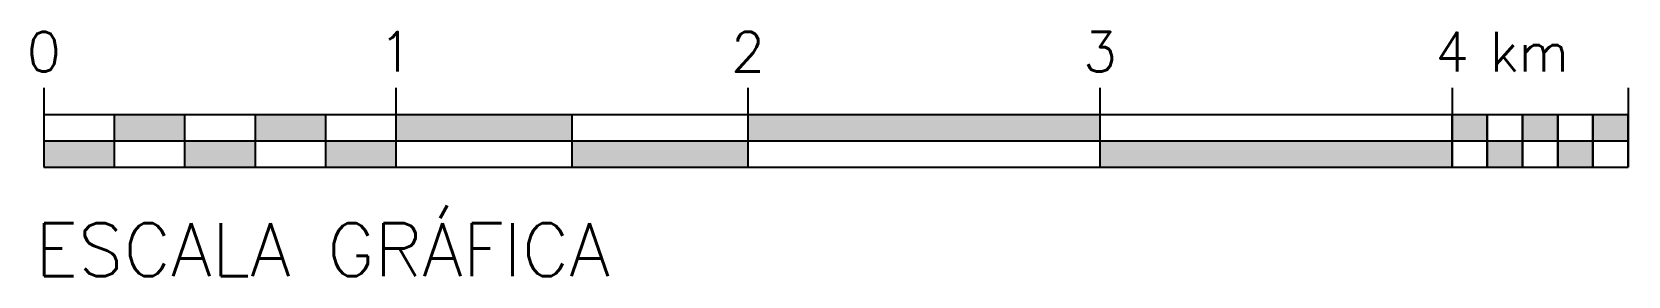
# Model space of a CAD drawing. Header units: millimetres. Extents: x 1093 to 5627, y 3845 to 4538.
import ezdxf
from ezdxf.enums import TextEntityAlignment as Align

# ---------------------------------------------------------------- set-up
doc = ezdxf.new("R2010")
doc.units = ezdxf.units.MM
doc.header["$LTSCALE"] = 0.02
doc.layers.add('escalas_gráficas', color=1, linetype='Continuous')
doc.styles.add('r60', font='romans.shx')
doc.styles.add('r80', font='romans.shx')

msp = doc.modelspace()

# ---------------------------------------------------------------- hatches: boundary and pattern name
at = {"layer": 'escalas_gráficas'}
h = msp.add_hatch(color=256, dxfattribs=at)
h.paths.add_polyline_path([(1326.7, 4154.1), (1326.7, 4229.1), (1126.7, 4229.1), (1126.7, 4154.1)])
h.paths.add_polyline_path([(1326.7, 4304.1), (1326.7, 4229.1), (1526.7, 4229.1), (1526.7, 4304.1)])
h.paths.add_polyline_path([(1526.7, 4229.1), (1526.7, 4154.1), (1726.7, 4154.1), (1726.7, 4229.1)])
h.paths.add_polyline_path([(1726.7, 4304.1), (1726.7, 4229.1), (1926.7, 4229.1), (1926.7, 4304.1)])
h.paths.add_polyline_path([(1926.7, 4229.1), (1926.7, 4154.1), (2126.7, 4154.1), (2126.7, 4229.1)])
h = msp.add_hatch(color=256, dxfattribs=at)
h.paths.add_polyline_path([(2126.7, 4304.1), (2126.7, 4229.1), (2626.7, 4229.1), (2626.7, 4304.1)])
h.paths.add_polyline_path([(2626.7, 4229.1), (2626.7, 4154.1), (3126.7, 4154.1), (3126.7, 4229.1)])
h.paths.add_polyline_path([(4126.7, 4229.1), (4126.7, 4304.1), (3126.7, 4304.1), (3126.7, 4229.1)])
h.paths.add_polyline_path([(5126.7, 4154.1), (5126.7, 4229.1), (4126.7, 4229.1), (4126.7, 4154.1)])
h.paths.add_polyline_path([(5226.7, 4229.1), (5226.7, 4304.1), (5126.7, 4304.1), (5126.7, 4229.1)])
h.paths.add_polyline_path([(5226.7, 4229.1), (5226.7, 4154.1), (5326.7, 4154.1), (5326.7, 4229.1)])
h.paths.add_polyline_path([(5426.7, 4229.1), (5426.7, 4304.1), (5326.7, 4304.1), (5326.7, 4229.1)])
h.paths.add_polyline_path([(5526.7, 4154.1), (5526.7, 4229.1), (5426.7, 4229.1), (5426.7, 4154.1)])
h.paths.add_polyline_path([(5626.7, 4304.1), (5526.7, 4304.1), (5526.7, 4229.1), (5626.7, 4229.1)])

# ---------------------------------------------------------------- linework, layer by layer
for p, q in [((1126.7, 4379.1), (1126.7, 4304.1)), ((2126.7, 4379.1), (2126.7, 4304.1)), ((3126.7, 4379.1), (3126.7, 4304.1)), ((4126.7, 4379.1), (4126.7, 4304.1)), ((5126.7, 4379.1), (5126.7, 4304.1)), ((5626.7, 4379.1), (5626.7, 4304.1)), ((1126.7, 4304.1), (5626.7, 4304.1)), ((1126.7, 4304.1), (1126.7, 4154.1)), ((1326.7, 4304.1), (1326.7, 4154.1)), ((1526.7, 4304.1), (1526.7, 4154.1)), ((1726.7, 4304.1), (1726.7, 4154.1)), ((1926.7, 4304.1), (1926.7, 4154.1)), ((2126.7, 4304.1), (2126.7, 4154.1)), ((2626.7, 4304.1), (2626.7, 4154.1)), ((3126.7, 4304.1), (3126.7, 4154.1)), ((4126.7, 4304.1), (4126.7, 4154.1)), ((5126.7, 4304.1), (5126.7, 4154.1)), ((5126.7, 4304.1), (5126.7, 4154.1)), ((5126.7, 4154.1), (5126.7, 4304.1)), ((5226.7, 4304.1), (5226.7, 4154.1)), ((5226.7, 4154.1), (5226.7, 4304.1)), ((5326.7, 4304.1), (5326.7, 4154.1)), ((5326.7, 4154.1), (5326.7, 4304.1)), ((5426.7, 4304.1), (5426.7, 4154.1)), ((5426.7, 4154.1), (5426.7, 4304.1)), ((5526.7, 4304.1), (5526.7, 4154.1)), ((5526.7, 4154.1), (5526.7, 4304.1)), ((5626.7, 4304.1), (5626.7, 4154.1)), ((5626.7, 4154.1), (5626.7, 4304.1)), ((1126.7, 4229.1), (5626.7, 4229.1)), ((1126.7, 4154.1), (5626.7, 4154.1))]:
    msp.add_line(p, q, dxfattribs=at)

# ---------------------------------------------------------------- texts
at = {"layer": 'escalas_gráficas', "color": 2, "style": 'r60'}
for s, p in [('0', (1126.7, 4425.7)), ('1', (2126.7, 4425.7)), ('2', (3126.7, 4425.7)), ('3', (4126.7, 4425.7)), ('4', (5126.7, 4425.7)), ('km', (5346.7, 4425.7))]:
    msp.add_text(s, height=112.5, dxfattribs=at).set_placement(p, align=Align.CENTER)
at = {"layer": 'escalas_gráficas', "color": 2, "style": 'r80'}
msp.add_text('ESCALA GRÁFICA', height=150, dxfattribs=at).set_placement((1102, 3845))

doc.saveas('drawing.dxf')
